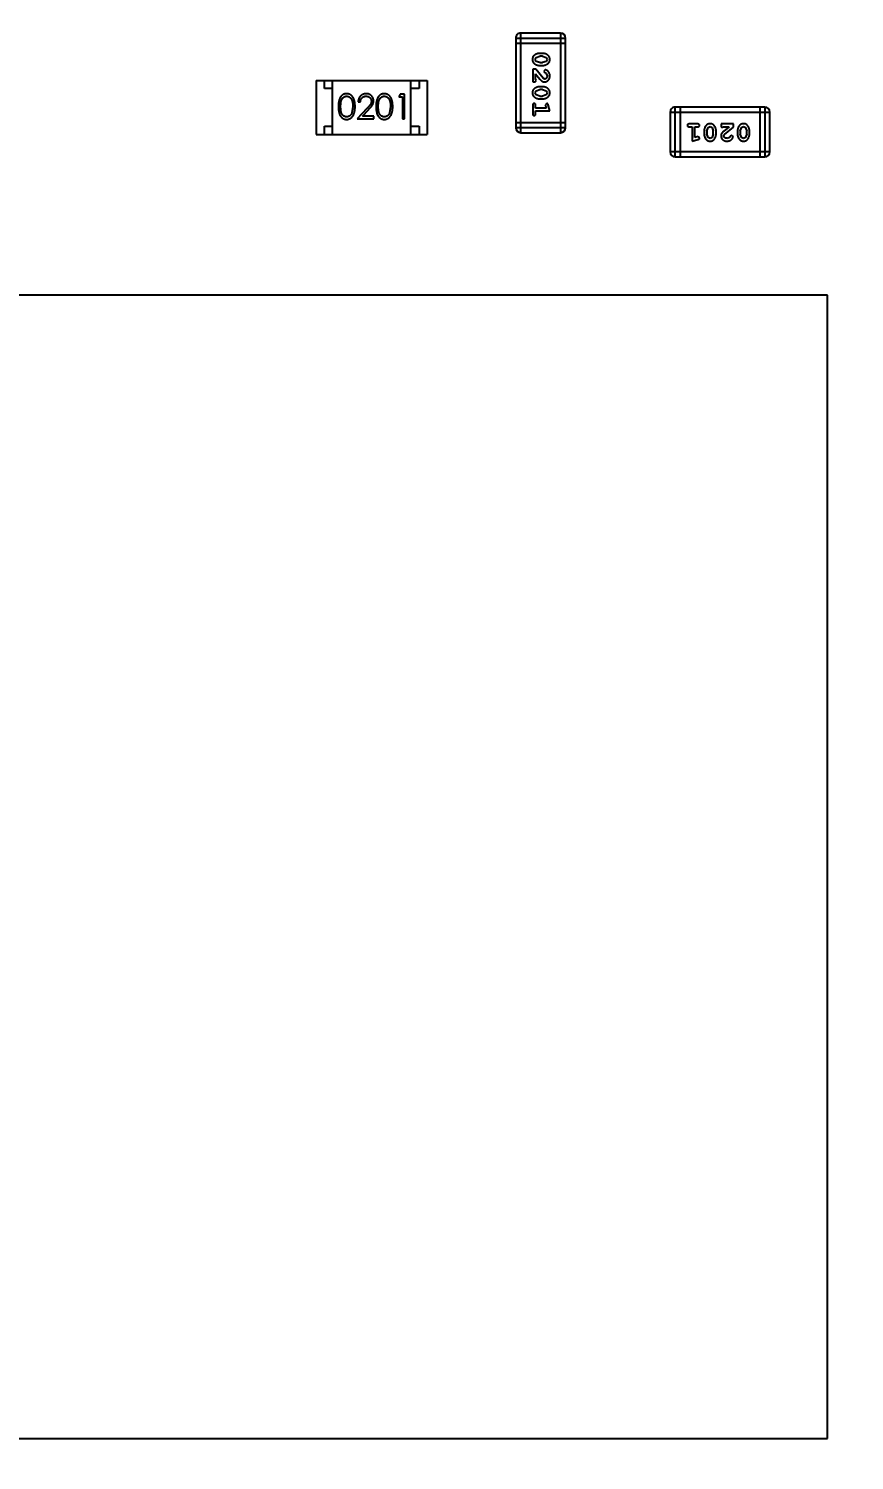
# Model space of a CAD drawing. Header units: inches. Extents: x 246 to 500, y -220 to -17.
# Drawn here: x 460.9 to 465.96, y -103.79 to -95.03 of the extents above; entities that cross this region are included whole.
import ezdxf

# ---------------------------------------------------------------- set-up
doc = ezdxf.new("R2010")
doc.units = ezdxf.units.IN
doc.header["$LTSCALE"] = 1.21
doc.header["$MEASUREMENT"] = 0
doc.header["$PDMODE"] = 3
doc.header["$PDSIZE"] = 0.3125
doc.layers.get('0').update_dxf_attribs({"linetype": 'CONTINUOUS'})
doc.layers.get('Defpoints').update_dxf_attribs({"linetype": 'CONTINUOUS'})
doc.layers.add('DIM', color=3, linetype='CONTINUOUS')
doc.styles.get("Standard").update_dxf_attribs({"font": 'txt', "width": 0.8})
doc.dimstyles.get("Standard").update_dxf_attribs({"dimtxt": 0.15625, "dimasz": 0.1875, "dimexe": 0.125, "dimexo": 0.0625, "dimgap": 0.09, "dimtad": 0, "dimtih": 1, "dimtoh": 1, "dimzin": 4, "dimdsep": 46, "dimtxsty": 'Standard', "dimblk": '_FILLED', "dimblk1": '_FILLED', "dimblk2": '_FILLED', "dimcen": 0.09, "dimazin": 1, "dimtp": 0.01, "dimtm": 0.01, "dimtfac": 1, "dimtofl": 0, "dimtmove": 0, "dimatfit": 3, "dimldrblk": '_FILLED', "dimfxl": 1, "dimtolj": 1, "dimtzin": 4, "dimarcsym": 0})

# ---------------------------------------------------------------- blocks, each defined once
blk = doc.blocks.new('_FILLED')
at = {"color": 0, "linetype": 'ByBlock'}
blk.add_solid([(0, 0), (-1, 0.1667), (-1, -0.1667)], dxfattribs=at)
blk = doc.blocks.new('*D60')
at = {"layer": 'Defpoints', "color": 0}
for p in [(481.9401, -91.8581), (457.6897, -127.8567), (492.1011, -127.8567)]:
    blk.add_point(p, dxfattribs=at)
at = {"layer": 'DIM', "color": 0, "lineweight": -2}
for p, q in [((482.0026, -91.8581), (492.2261, -91.8581)), ((492.1011, -93.8581), (492.1011, -106.8341)), ((492.1011, -125.8567), (492.1011, -112.8807)), ((457.7522, -127.8567), (492.2261, -127.8567))]:
    blk.add_line(p, q, dxfattribs=at)
at = {"layer": 'DIM', "color": 0, "lineweight": -2, "xscale": 2, "yscale": 2, "zscale": 2}
for p, rotation in [((492.1011, -91.8581), 90), ((492.1011, -127.8567), 270)]:
    blk.add_blockref('_FILLED', p, dxfattribs=dict(at, rotation=rotation))
at = {"layer": 'DIM', "color": 0, "insert": (492.1011, -109.8574), "char_height": 2, "attachment_point": 5, "rotation": 90}
blk.add_mtext('\\A1;36.00', dxfattribs=at)

msp = doc.modelspace()

# ---------------------------------------------------------------- linework, layer by layer
at = {"color": 7, "linetype": 'Continuous'}
for p, q in [((463.8879, -95.0844), (463.8879, -95.6331)), ((463.8879, -95.0844), (464.1927, -95.0844)), ((463.8879, -95.1149), (464.1927, -95.1149)), ((463.9184, -95.6636), (463.9184, -95.054)), ((464.1622, -95.054), (463.9184, -95.054)), ((464.1622, -95.054), (464.1622, -95.6636)), ((464.1927, -95.6331), (464.1927, -95.0844)), ((464.0072, -95.2149), (464.0125, -95.2028)), ((464.0125, -95.2028), (464.0348, -95.1951)), ((464.0523, -95.1778), (464.0345, -95.1778)), ((464.052, -95.1951), (464.0348, -95.1951)), ((464.052, -95.1951), (464.0738, -95.2024)), ((464.0738, -95.2024), (464.0796, -95.2148)), ((463.9915, -95.2754), (463.9915, -95.3525)), ((464.0104, -95.2754), (463.9915, -95.2754)), ((464.013, -95.2272), (464.0072, -95.2149)), ((464.0554, -95.3304), (464.0104, -95.2754)), ((464.0348, -95.2345), (464.013, -95.2272)), ((464.0345, -95.2518), (464.0523, -95.2518)), ((464.0348, -95.2345), (464.052, -95.2345)), ((464.0743, -95.2269), (464.052, -95.2345)), ((464.0676, -95.2785), (464.0592, -95.2873)), ((464.0592, -95.2873), (464.0657, -95.2958)), ((464.0657, -95.2958), (464.0742, -95.3008)), ((464.0796, -95.2148), (464.0743, -95.2269)), ((462.6651, -95.3438), (462.6651, -95.6738)), ((462.6651, -95.3438), (463.3451, -95.3438)), ((462.7151, -95.3938), (462.7151, -95.3438)), ((462.7651, -95.6738), (462.7651, -95.3438)), ((463.2451, -95.6738), (463.2451, -95.3438)), ((463.2951, -95.3438), (463.2951, -95.3938)), ((463.3451, -95.3438), (463.3451, -95.6738)), ((463.9915, -95.3525), (463.9994, -95.3525)), ((464.0088, -95.3383), (464.0088, -95.3021)), ((464.0088, -95.3021), (464.0358, -95.3357)), ((464.012, -95.3438), (464.0088, -95.3383)), ((464.0523, -95.3823), (464.0345, -95.3823)), ((464.0651, -95.3352), (464.0554, -95.3304)), ((464.0742, -95.3008), (464.0796, -95.3157)), ((462.7651, -95.3938), (462.7151, -95.3938)), ((463.1792, -95.4285), (463.1704, -95.4439)), ((463.1704, -95.4439), (463.1934, -95.4439)), ((463.2069, -95.4285), (463.1792, -95.4285)), ((463.1934, -95.4439), (463.1934, -95.5785)), ((463.2069, -95.5785), (463.2069, -95.4285)), ((463.2951, -95.3938), (463.2451, -95.3938)), ((464.0072, -95.4194), (464.0125, -95.4073)), ((464.013, -95.4317), (464.0072, -95.4194)), ((464.0125, -95.4073), (464.0348, -95.3997)), ((464.0348, -95.439), (464.013, -95.4317)), ((464.0345, -95.4563), (464.0523, -95.4563)), ((464.052, -95.3997), (464.0348, -95.3997)), ((464.0348, -95.439), (464.052, -95.439)), ((464.052, -95.3997), (464.0738, -95.4069)), ((464.0743, -95.4314), (464.052, -95.439)), ((464.0738, -95.4069), (464.0796, -95.4193)), ((464.0796, -95.4193), (464.0743, -95.4314)), ((462.8896, -95.5035), (462.8839, -95.5412)), ((462.9747, -95.5164), (462.9165, -95.5785)), ((462.9223, -95.4746), (462.9357, -95.4746)), ((462.9486, -95.5631), (462.9862, -95.5231)), ((463.1204, -95.5035), (463.1147, -95.5412)), ((463.9915, -95.4956), (463.9915, -95.5475)), ((464.0088, -95.5129), (464.0088, -95.4956)), ((464.0738, -95.5129), (464.0088, -95.5129)), ((464.0088, -95.5475), (464.0088, -95.5302)), ((464.0088, -95.5302), (464.0969, -95.5302)), ((464.0779, -95.4846), (464.0686, -95.4925)), ((464.0686, -95.4925), (464.0696, -95.4979)), ((464.0696, -95.4979), (464.0738, -95.5129)), ((464.0969, -95.5302), (464.087, -95.4936)), ((464.8346, -95.5369), (464.8346, -95.7807)), ((464.8346, -95.5369), (465.4442, -95.5369)), ((464.865, -95.8112), (464.865, -95.5064)), ((465.4137, -95.5064), (464.865, -95.5064)), ((464.8955, -95.5064), (464.8955, -95.8112)), ((465.3832, -95.5064), (465.3832, -95.8112)), ((465.4137, -95.5064), (465.4137, -95.8112)), ((465.4442, -95.7807), (465.4442, -95.5369)), ((462.7151, -95.6738), (462.7151, -95.6238)), ((462.7151, -95.6238), (462.7651, -95.6238)), ((462.9165, -95.5785), (463.0184, -95.5785)), ((463.0184, -95.5631), (462.9486, -95.5631)), ((463.0184, -95.5785), (463.0184, -95.5631)), ((463.1934, -95.5785), (463.2069, -95.5785)), ((463.2451, -95.6238), (463.2951, -95.6238)), ((463.2951, -95.6238), (463.2951, -95.6738)), ((464.1927, -95.6026), (463.8879, -95.6026)), ((464.1927, -95.6331), (463.8879, -95.6331)), ((465.0025, -95.61), (464.9506, -95.61)), ((464.9506, -95.6273), (464.9679, -95.6273)), ((464.9679, -95.6273), (464.9679, -95.7154)), ((464.9852, -95.6923), (464.9852, -95.6273)), ((464.9852, -95.6273), (465.0025, -95.6273)), ((465.0591, -95.6533), (465.0664, -95.6316)), ((465.0664, -95.6316), (465.0787, -95.6258)), ((465.0787, -95.6258), (465.0908, -95.6311)), ((465.0908, -95.6311), (465.0985, -95.6533)), ((465.1457, -95.61), (465.1457, -95.6179)), ((465.2227, -95.61), (465.1457, -95.61)), ((465.1543, -95.6305), (465.1598, -95.6273)), ((465.1598, -95.6273), (465.196, -95.6273)), ((465.196, -95.6273), (465.1624, -95.6544)), ((465.1677, -95.6739), (465.2227, -95.6289)), ((465.2227, -95.6289), (465.2227, -95.61)), ((465.2636, -95.6533), (465.2709, -95.6316)), ((465.2709, -95.6316), (465.2832, -95.6258)), ((465.2832, -95.6258), (465.2953, -95.6311)), ((465.2953, -95.6311), (465.303, -95.6533)), ((462.6651, -95.6738), (463.3451, -95.6738)), ((463.9184, -95.6636), (464.1622, -95.6636)), ((464.9679, -95.7154), (465.0045, -95.7056)), ((465.0002, -95.6882), (464.9852, -95.6923)), ((465.0056, -95.6871), (465.0002, -95.6882)), ((465.0135, -95.6964), (465.0056, -95.6871)), ((465.0418, -95.6531), (465.0418, -95.6708)), ((465.0591, -95.6533), (465.0591, -95.6706)), ((465.0667, -95.6928), (465.0591, -95.6706)), ((465.0788, -95.6981), (465.0667, -95.6928)), ((465.0912, -95.6923), (465.0788, -95.6981)), ((465.0985, -95.6706), (465.0912, -95.6923)), ((465.0985, -95.6706), (465.0985, -95.6533)), ((465.1158, -95.6708), (465.1158, -95.6531)), ((465.163, -95.6836), (465.1677, -95.6739)), ((465.1973, -95.6927), (465.1825, -95.6981)), ((465.2023, -95.6842), (465.1973, -95.6927)), ((465.2108, -95.6777), (465.2023, -95.6842)), ((465.2196, -95.6861), (465.2108, -95.6777)), ((465.2463, -95.6531), (465.2463, -95.6708)), ((465.2636, -95.6533), (465.2636, -95.6706)), ((465.2712, -95.6928), (465.2636, -95.6706)), ((465.2834, -95.6981), (465.2712, -95.6928)), ((465.2957, -95.6923), (465.2834, -95.6981)), ((465.303, -95.6706), (465.2957, -95.6923)), ((465.303, -95.6706), (465.303, -95.6533)), ((465.3203, -95.6708), (465.3203, -95.6531)), ((465.4442, -95.7807), (464.8346, -95.7807)), ((464.865, -95.8112), (465.4137, -95.8112)), ((465.7989, -96.6587), (458.7989, -96.6587)), ((465.7989, -103.6587), (465.7989, -96.6587)), ((458.7989, -103.6587), (465.7989, -103.6587))]:
    msp.add_line(p, q, dxfattribs=at)
for centre, start, end in [((463.9184, -95.0844), 89.9999, 179.9999), ((464.1622, -95.0844), 359.9999, 89.9999), ((464.865, -95.5369), 89.9999, 179.9999), ((465.4137, -95.5369), 359.9999, 89.9999), ((463.9184, -95.6331), 179.9999, 269.9999), ((464.1622, -95.6331), 269.9999, 359.9999), ((464.865, -95.7807), 179.9999, 269.9999), ((465.4137, -95.7807), 269.9999, 359.9999)]:
    msp.add_arc(centre, 0.0305, start, end, dxfattribs=at)
for points, knots in [([(464.0345, -95.1778), (464.0335, -95.1779), (464.0313, -95.1779), (464.0282, -95.1782), (464.025, -95.1787), (464.0219, -95.1794), (464.0189, -95.1803), (464.0159, -95.1814), (464.0129, -95.1826), (464.0101, -95.1841), (464.0073, -95.1857), (464.0048, -95.1873), (464.0025, -95.189), (464.0004, -95.1906), (463.9985, -95.1923), (463.9968, -95.194), (463.9954, -95.1957), (463.9938, -95.1981), (463.9922, -95.2013), (463.9909, -95.2055), (463.9901, -95.2101), (463.99, -95.2132), (463.9899, -95.2149)], [0, 0, 0, 0, 0.049886, 0.09882, 0.148132, 0.19689, 0.246038, 0.295176, 0.345305, 0.395692, 0.445312, 0.491875, 0.535813, 0.577009, 0.616081, 0.652689, 0.687585, 0.720206, 0.785062, 0.85223, 0.923759, 1, 1, 1, 1]), ([(464.0969, -95.2146), (464.0969, -95.2132), (464.0968, -95.2104), (464.0961, -95.2063), (464.095, -95.2025), (464.0934, -95.1989), (464.0913, -95.1956), (464.0888, -95.1925), (464.0858, -95.1898), (464.0824, -95.1873), (464.0789, -95.1851), (464.0752, -95.1832), (464.0715, -95.1815), (464.0677, -95.1802), (464.0639, -95.1791), (464.0601, -95.1784), (464.0562, -95.1779), (464.0536, -95.1779), (464.0523, -95.1778)], [0, 0, 0, 0, 0.06692, 0.130834, 0.19258, 0.252759, 0.312631, 0.373411, 0.436359, 0.501894, 0.568244, 0.632472, 0.69556, 0.757163, 0.818592, 0.878885, 0.939235, 1, 1, 1, 1]), ([(463.9899, -95.2149), (463.99, -95.2163), (463.99, -95.2191), (463.9908, -95.2232), (463.9919, -95.2271), (463.9935, -95.2306), (463.9955, -95.234), (463.998, -95.237), (464.001, -95.2398), (464.0043, -95.2423), (464.0079, -95.2445), (464.0116, -95.2464), (464.0153, -95.2481), (464.0191, -95.2494), (464.0229, -95.2505), (464.0267, -95.2512), (464.0306, -95.2517), (464.0332, -95.2517), (464.0345, -95.2518)], [0, 0, 0, 0, 0.067217, 0.131051, 0.19272, 0.252824, 0.312745, 0.373449, 0.436041, 0.501494, 0.567761, 0.632087, 0.695096, 0.757109, 0.817993, 0.878657, 0.939311, 1, 1, 1, 1]), ([(464.0523, -95.2518), (464.0534, -95.2518), (464.0555, -95.2517), (464.0587, -95.2514), (464.0618, -95.2509), (464.0649, -95.2502), (464.068, -95.2493), (464.071, -95.2482), (464.074, -95.2469), (464.0768, -95.2454), (464.0796, -95.2438), (464.0821, -95.2422), (464.0845, -95.2405), (464.0866, -95.2388), (464.0884, -95.2371), (464.0901, -95.2354), (464.0915, -95.2337), (464.0931, -95.2313), (464.0947, -95.2281), (464.096, -95.224), (464.0968, -95.2194), (464.0969, -95.2163), (464.0969, -95.2146)], [0, 0, 0, 0, 0.049855, 0.099516, 0.148482, 0.19758, 0.246804, 0.296268, 0.346517, 0.397047, 0.446826, 0.49336, 0.537801, 0.579207, 0.617974, 0.654833, 0.689171, 0.722088, 0.786392, 0.853518, 0.924186, 1, 1, 1, 1]), ([(464.0969, -95.3158), (464.0968, -95.3141), (464.0967, -95.3107), (464.0959, -95.3058), (464.0944, -95.301), (464.0925, -95.2966), (464.09, -95.2924), (464.0872, -95.2888), (464.0839, -95.2856), (464.0803, -95.2831), (464.0768, -95.2811), (464.0735, -95.2797), (464.0704, -95.2787), (464.0685, -95.2786), (464.0676, -95.2785)], [0, 0, 0, 0, 0.098286, 0.193983, 0.289056, 0.384352, 0.477435, 0.566197, 0.652355, 0.737986, 0.818188, 0.887401, 0.94802, 1, 1, 1, 1]), ([(464.0345, -95.3823), (464.0335, -95.3824), (464.0313, -95.3824), (464.0282, -95.3827), (464.025, -95.3832), (464.0219, -95.3839), (464.0189, -95.3848), (464.0159, -95.3859), (464.0129, -95.3872), (464.0101, -95.3886), (464.0073, -95.3902), (464.0048, -95.3918), (464.0025, -95.3935), (464.0004, -95.3951), (463.9985, -95.3968), (463.9968, -95.3985), (463.9954, -95.4003), (463.9938, -95.4026), (463.9922, -95.4058), (463.9909, -95.41), (463.9901, -95.4146), (463.99, -95.4177), (463.9899, -95.4194)], [0, 0, 0, 0, 0.049886, 0.09882, 0.148132, 0.19689, 0.246038, 0.295176, 0.345305, 0.395692, 0.445312, 0.491875, 0.535813, 0.577009, 0.616081, 0.652689, 0.687585, 0.720206, 0.785062, 0.85223, 0.923759, 1, 1, 1, 1]), ([(463.9994, -95.3525), (464.0004, -95.3524), (464.0024, -95.3524), (464.0051, -95.352), (464.0074, -95.3513), (464.0091, -95.3502), (464.0104, -95.3489), (464.0113, -95.3474), (464.0119, -95.3457), (464.0119, -95.3444), (464.012, -95.3438)], [0, 0, 0, 0, 0.1844, 0.34094, 0.473574, 0.586824, 0.690029, 0.789175, 0.890445, 1, 1, 1, 1]), ([(464.0358, -95.3357), (464.0366, -95.3366), (464.0381, -95.3383), (464.0403, -95.3406), (464.0424, -95.3427), (464.0444, -95.3446), (464.0463, -95.3462), (464.0481, -95.3476), (464.0497, -95.3487), (464.0518, -95.3498), (464.0543, -95.3509), (464.0575, -95.3518), (464.0608, -95.3524), (464.063, -95.3524), (464.0641, -95.3525)], [0, 0, 0, 0, 0.103002, 0.197728, 0.285279, 0.365235, 0.437224, 0.502446, 0.560545, 0.611446, 0.707576, 0.80349, 0.900532, 1, 1, 1, 1]), ([(464.0969, -95.4191), (464.0969, -95.4177), (464.0968, -95.4149), (464.0961, -95.4108), (464.095, -95.407), (464.0934, -95.4034), (464.0913, -95.4001), (464.0888, -95.3971), (464.0858, -95.3943), (464.0824, -95.3918), (464.0789, -95.3896), (464.0752, -95.3877), (464.0715, -95.386), (464.0677, -95.3847), (464.0639, -95.3836), (464.0601, -95.3829), (464.0562, -95.3824), (464.0536, -95.3824), (464.0523, -95.3823)], [0, 0, 0, 0, 0.06692, 0.130834, 0.19258, 0.252759, 0.312631, 0.373411, 0.436359, 0.501894, 0.568244, 0.632472, 0.69556, 0.757163, 0.818592, 0.878885, 0.939235, 1, 1, 1, 1]), ([(464.0641, -95.3525), (464.0653, -95.3524), (464.0675, -95.3523), (464.0707, -95.3519), (464.0738, -95.3511), (464.0768, -95.3499), (464.0796, -95.3485), (464.0823, -95.3467), (464.0849, -95.3446), (464.0874, -95.3422), (464.0896, -95.3395), (464.0916, -95.3367), (464.0932, -95.3336), (464.0946, -95.3304), (464.0956, -95.327), (464.0964, -95.3234), (464.0968, -95.3197), (464.0969, -95.3171), (464.0969, -95.3158)], [0, 0, 0, 0, 0.060981, 0.120256, 0.178148, 0.236115, 0.293993, 0.352864, 0.413358, 0.476056, 0.539296, 0.602396, 0.665116, 0.728325, 0.792919, 0.859317, 0.928302, 1, 1, 1, 1]), ([(464.0796, -95.3157), (464.0796, -95.3171), (464.0795, -95.3198), (464.0786, -95.3236), (464.0772, -95.327), (464.0753, -95.3298), (464.0731, -95.3322), (464.0706, -95.3339), (464.0679, -95.3349), (464.066, -95.3351), (464.0651, -95.3352)], [0, 0, 0, 0, 0.156344, 0.299348, 0.4327, 0.561, 0.682299, 0.791883, 0.89611, 1, 1, 1, 1]), ([(462.8513, -95.4246), (462.8501, -95.4247), (462.8478, -95.4247), (462.8443, -95.4251), (462.8409, -95.4258), (462.8376, -95.4267), (462.8344, -95.4279), (462.8313, -95.4293), (462.8283, -95.4311), (462.8253, -95.433), (462.8225, -95.4352), (462.8198, -95.4377), (462.8174, -95.4404), (462.8151, -95.4433), (462.8129, -95.4466), (462.8109, -95.45), (462.8091, -95.4537), (462.8074, -95.4577), (462.8059, -95.462), (462.8046, -95.4667), (462.8035, -95.4718), (462.8027, -95.4773), (462.802, -95.4833), (462.8015, -95.4897), (462.8012, -95.4965), (462.8011, -95.5011), (462.8011, -95.5036)], [0, 0, 0, 0, 0.033742, 0.066533, 0.099153, 0.13154, 0.164087, 0.196563, 0.229707, 0.263315, 0.297504, 0.331686, 0.366482, 0.4021, 0.438958, 0.476748, 0.515985, 0.556589, 0.599519, 0.645765, 0.695487, 0.748721, 0.805687, 0.866754, 0.931405, 1, 1, 1, 1]), ([(462.8146, -95.5035), (462.8146, -95.5015), (462.8146, -95.4976), (462.8149, -95.4919), (462.8152, -95.4866), (462.8157, -95.4817), (462.8163, -95.4772), (462.8172, -95.4731), (462.8181, -95.4693), (462.8192, -95.4659), (462.8204, -95.4628), (462.8217, -95.4599), (462.8232, -95.4572), (462.8249, -95.4547), (462.8266, -95.4523), (462.8285, -95.4502), (462.8305, -95.4483), (462.8334, -95.446), (462.8371, -95.4437), (462.8418, -95.4415), (462.8467, -95.4403), (462.8501, -95.4401), (462.8517, -95.44)], [0, 0, 0, 0, 0.073302, 0.142286, 0.206253, 0.266017, 0.321612, 0.372532, 0.419497, 0.462398, 0.502825, 0.541489, 0.579034, 0.615143, 0.650298, 0.684912, 0.718701, 0.752189, 0.817245, 0.879117, 0.939613, 1, 1, 1, 1]), ([(462.903, -95.5036), (462.903, -95.5012), (462.903, -95.4968), (462.9027, -95.4902), (462.9021, -95.484), (462.9014, -95.4781), (462.9004, -95.4727), (462.8993, -95.4675), (462.8979, -95.4628), (462.8963, -95.4584), (462.8944, -95.4543), (462.8925, -95.4504), (462.8904, -95.4469), (462.8882, -95.4436), (462.8858, -95.4406), (462.8832, -95.4378), (462.8805, -95.4353), (462.8776, -95.433), (462.8746, -95.431), (462.8715, -95.4293), (462.8684, -95.4279), (462.8651, -95.4267), (462.8618, -95.4258), (462.8583, -95.4251), (462.8548, -95.4247), (462.8525, -95.4247), (462.8513, -95.4246)], [0, 0, 0, 0, 0.065278, 0.127205, 0.186168, 0.241675, 0.294115, 0.343609, 0.390387, 0.434463, 0.476646, 0.517002, 0.555936, 0.593716, 0.630057, 0.665601, 0.700745, 0.734917, 0.768681, 0.802087, 0.834849, 0.867433, 0.900138, 0.932806, 0.966212, 1, 1, 1, 1]), ([(462.8517, -95.44), (462.8534, -95.4401), (462.8566, -95.4403), (462.8615, -95.4415), (462.8662, -95.4437), (462.8699, -95.446), (462.8728, -95.4483), (462.8748, -95.4503), (462.8768, -95.4525), (462.8786, -95.455), (462.8803, -95.4577), (462.8818, -95.4607), (462.8833, -95.4638), (462.8846, -95.4673), (462.8857, -95.4709), (462.8868, -95.4748), (462.8876, -95.479), (462.8884, -95.4834), (462.8889, -95.4881), (462.8893, -95.493), (462.8895, -95.4982), (462.8896, -95.5017), (462.8896, -95.5035)], [0, 0, 0, 0, 0.059689, 0.119507, 0.181075, 0.246162, 0.279894, 0.314468, 0.350403, 0.387474, 0.426147, 0.466624, 0.508745, 0.553328, 0.600058, 0.649177, 0.700552, 0.754894, 0.811825, 0.871514, 0.934319, 1, 1, 1, 1]), ([(462.9712, -95.4246), (462.9695, -95.4247), (462.9662, -95.4248), (462.9614, -95.4254), (462.9568, -95.4266), (462.9523, -95.4281), (462.9481, -95.4301), (462.9441, -95.4325), (462.9403, -95.4354), (462.9367, -95.4387), (462.9335, -95.4423), (462.9306, -95.4462), (462.9282, -95.4503), (462.9261, -95.4547), (462.9245, -95.4593), (462.9233, -95.4642), (462.9225, -95.4694), (462.9224, -95.4729), (462.9223, -95.4746)], [0, 0, 0, 0, 0.06445, 0.126725, 0.187421, 0.247417, 0.306749, 0.366595, 0.427749, 0.490235, 0.553031, 0.614805, 0.676505, 0.738096, 0.801021, 0.864897, 0.931209, 1, 1, 1, 1]), ([(462.9357, -95.4746), (462.9359, -95.4733), (462.9361, -95.4707), (462.9369, -95.4669), (462.9378, -95.4634), (462.939, -95.4601), (462.9406, -95.457), (462.9423, -95.4541), (462.9443, -95.4515), (462.9465, -95.4491), (462.949, -95.447), (462.9516, -95.4451), (462.9544, -95.4435), (462.9573, -95.4423), (462.9604, -95.4413), (462.9636, -95.4405), (462.967, -95.4401), (462.9693, -95.4401), (462.9705, -95.44)], [0, 0, 0, 0, 0.073648, 0.143686, 0.210962, 0.275557, 0.338064, 0.399311, 0.4594, 0.51934, 0.579024, 0.637809, 0.695959, 0.754122, 0.813113, 0.873453, 0.935561, 1, 1, 1, 1]), ([(462.9705, -95.44), (462.9716, -95.4401), (462.9738, -95.4401), (462.9771, -95.4406), (462.9802, -95.4412), (462.9831, -95.4422), (462.986, -95.4435), (462.9887, -95.445), (462.9912, -95.4469), (462.9936, -95.449), (462.9958, -95.4513), (462.9977, -95.4537), (462.9994, -95.4562), (463.0008, -95.4588), (463.0018, -95.4616), (463.0025, -95.4644), (463.003, -95.4674), (463.003, -95.4694), (463.003, -95.4704)], [0, 0, 0, 0, 0.068027, 0.133505, 0.19695, 0.26027, 0.322741, 0.384982, 0.448465, 0.513424, 0.578224, 0.640011, 0.700094, 0.760067, 0.819012, 0.877878, 0.938035, 1, 1, 1, 1]), ([(463.0165, -95.4692), (463.0165, -95.4678), (463.0164, -95.4648), (463.0158, -95.4605), (463.0148, -95.4564), (463.0135, -95.4524), (463.0117, -95.4485), (463.0095, -95.4448), (463.007, -95.4412), (463.004, -95.4379), (463.0008, -95.4347), (462.9973, -95.4321), (462.9935, -95.4298), (462.9895, -95.4279), (462.9853, -95.4264), (462.9808, -95.4254), (462.9761, -95.4248), (462.9728, -95.4247), (462.9712, -95.4246)], [0, 0, 0, 0, 0.06271, 0.123347, 0.183401, 0.242828, 0.302097, 0.36242, 0.423725, 0.487032, 0.550491, 0.612709, 0.674265, 0.73617, 0.799211, 0.863483, 0.930525, 1, 1, 1, 1]), ([(463.003, -95.4704), (463.003, -95.4721), (463.0029, -95.4753), (463.0018, -95.4801), (463.0001, -95.4847), (462.9981, -95.4885), (462.9961, -95.4917), (462.9942, -95.4944), (462.9919, -95.4973), (462.9892, -95.5006), (462.9861, -95.5041), (462.9827, -95.5079), (462.9788, -95.5121), (462.9761, -95.5149), (462.9747, -95.5164)], [0, 0, 0, 0, 0.088014, 0.174976, 0.2638, 0.355443, 0.406413, 0.465519, 0.533076, 0.609353, 0.693899, 0.787171, 0.889197, 1, 1, 1, 1]), ([(462.9862, -95.5231), (462.9876, -95.5215), (462.9904, -95.5185), (462.9943, -95.5142), (462.9979, -95.5101), (463.0011, -95.5062), (463.0039, -95.5026), (463.0064, -95.4992), (463.0085, -95.496), (463.0108, -95.4922), (463.0131, -95.4875), (463.0151, -95.4816), (463.0163, -95.4755), (463.0164, -95.4713), (463.0165, -95.4692)], [0, 0, 0, 0, 0.09953, 0.192079, 0.277712, 0.357454, 0.429648, 0.495771, 0.555538, 0.608657, 0.707578, 0.804328, 0.901298, 1, 1, 1, 1]), ([(463.082, -95.4246), (463.0809, -95.4247), (463.0785, -95.4247), (463.0751, -95.4251), (463.0717, -95.4258), (463.0684, -95.4267), (463.0652, -95.4279), (463.0621, -95.4293), (463.0591, -95.4311), (463.0561, -95.433), (463.0533, -95.4352), (463.0506, -95.4377), (463.0482, -95.4404), (463.0458, -95.4433), (463.0437, -95.4466), (463.0416, -95.45), (463.0398, -95.4537), (463.0382, -95.4577), (463.0367, -95.462), (463.0354, -95.4667), (463.0343, -95.4718), (463.0334, -95.4773), (463.0327, -95.4833), (463.0322, -95.4897), (463.0319, -95.4965), (463.0319, -95.5011), (463.0319, -95.5036)], [0, 0, 0, 0, 0.033742, 0.066533, 0.099153, 0.13154, 0.164087, 0.196563, 0.229707, 0.263315, 0.297504, 0.331686, 0.366482, 0.4021, 0.438958, 0.476748, 0.515985, 0.556589, 0.599519, 0.645765, 0.695487, 0.748721, 0.805687, 0.866754, 0.931405, 1, 1, 1, 1]), ([(463.0454, -95.5035), (463.0454, -95.5015), (463.0454, -95.4976), (463.0456, -95.4919), (463.046, -95.4866), (463.0465, -95.4817), (463.0471, -95.4772), (463.0479, -95.4731), (463.0488, -95.4693), (463.0499, -95.4659), (463.0512, -95.4628), (463.0525, -95.4599), (463.054, -95.4572), (463.0557, -95.4547), (463.0574, -95.4523), (463.0593, -95.4502), (463.0613, -95.4483), (463.0642, -95.446), (463.0679, -95.4437), (463.0726, -95.4415), (463.0775, -95.4403), (463.0808, -95.4401), (463.0825, -95.44)], [0, 0, 0, 0, 0.073302, 0.142286, 0.206253, 0.266017, 0.321612, 0.372532, 0.419497, 0.462398, 0.502825, 0.541489, 0.579034, 0.615143, 0.650298, 0.684912, 0.718701, 0.752189, 0.817245, 0.879117, 0.939613, 1, 1, 1, 1]), ([(463.1338, -95.5036), (463.1338, -95.5012), (463.1337, -95.4968), (463.1334, -95.4902), (463.1329, -95.484), (463.1322, -95.4781), (463.1312, -95.4727), (463.1301, -95.4675), (463.1286, -95.4628), (463.127, -95.4584), (463.1252, -95.4543), (463.1233, -95.4504), (463.1212, -95.4469), (463.119, -95.4436), (463.1165, -95.4406), (463.114, -95.4378), (463.1113, -95.4353), (463.1084, -95.433), (463.1054, -95.431), (463.1023, -95.4293), (463.0991, -95.4279), (463.0959, -95.4267), (463.0925, -95.4258), (463.0891, -95.4251), (463.0856, -95.4247), (463.0832, -95.4247), (463.082, -95.4246)], [0, 0, 0, 0, 0.065278, 0.127205, 0.186168, 0.241675, 0.294115, 0.343609, 0.390387, 0.434463, 0.476646, 0.517002, 0.555936, 0.593716, 0.630057, 0.665601, 0.700745, 0.734917, 0.768681, 0.802087, 0.834849, 0.867433, 0.900138, 0.932806, 0.966212, 1, 1, 1, 1]), ([(463.0825, -95.44), (463.0841, -95.4401), (463.0874, -95.4403), (463.0923, -95.4415), (463.0969, -95.4437), (463.1007, -95.446), (463.1035, -95.4483), (463.1056, -95.4503), (463.1076, -95.4525), (463.1094, -95.455), (463.111, -95.4577), (463.1126, -95.4607), (463.114, -95.4638), (463.1154, -95.4673), (463.1165, -95.4709), (463.1176, -95.4748), (463.1184, -95.479), (463.1191, -95.4834), (463.1197, -95.4881), (463.1201, -95.493), (463.1203, -95.4982), (463.1203, -95.5017), (463.1204, -95.5035)], [0, 0, 0, 0, 0.059689, 0.119507, 0.181075, 0.246162, 0.279894, 0.314468, 0.350403, 0.387474, 0.426147, 0.466624, 0.508745, 0.553328, 0.600058, 0.649177, 0.700552, 0.754894, 0.811825, 0.871514, 0.934319, 1, 1, 1, 1]), ([(463.9899, -95.4194), (463.99, -95.4208), (463.99, -95.4237), (463.9908, -95.4277), (463.9919, -95.4316), (463.9935, -95.4352), (463.9955, -95.4385), (463.998, -95.4415), (464.001, -95.4443), (464.0043, -95.4468), (464.0079, -95.449), (464.0116, -95.4509), (464.0153, -95.4526), (464.0191, -95.4539), (464.0229, -95.455), (464.0267, -95.4558), (464.0306, -95.4562), (464.0332, -95.4563), (464.0345, -95.4563)], [0, 0, 0, 0, 0.067217, 0.131051, 0.19272, 0.252824, 0.312745, 0.373449, 0.436041, 0.501494, 0.567761, 0.632087, 0.695096, 0.757109, 0.817993, 0.878657, 0.939311, 1, 1, 1, 1]), ([(464.0523, -95.4563), (464.0534, -95.4563), (464.0555, -95.4562), (464.0587, -95.4559), (464.0618, -95.4554), (464.0649, -95.4547), (464.068, -95.4538), (464.071, -95.4527), (464.074, -95.4514), (464.0768, -95.4499), (464.0796, -95.4483), (464.0821, -95.4467), (464.0845, -95.445), (464.0866, -95.4433), (464.0884, -95.4416), (464.0901, -95.4399), (464.0915, -95.4382), (464.0931, -95.4358), (464.0947, -95.4327), (464.096, -95.4285), (464.0968, -95.4239), (464.0969, -95.4208), (464.0969, -95.4191)], [0, 0, 0, 0, 0.049855, 0.099516, 0.148482, 0.19758, 0.246804, 0.296268, 0.346517, 0.397047, 0.446826, 0.49336, 0.537801, 0.579207, 0.617974, 0.654833, 0.689171, 0.722088, 0.786392, 0.853518, 0.924186, 1, 1, 1, 1]), ([(462.8011, -95.5036), (462.8011, -95.5059), (462.8012, -95.5106), (462.8015, -95.5173), (462.802, -95.5237), (462.8027, -95.5296), (462.8036, -95.5352), (462.8046, -95.5403), (462.806, -95.545), (462.8075, -95.5494), (462.8092, -95.5534), (462.811, -95.5571), (462.813, -95.5606), (462.8152, -95.5638), (462.8175, -95.5667), (462.82, -95.5695), (462.8227, -95.5719), (462.8254, -95.5741), (462.8284, -95.576), (462.8314, -95.5777), (462.8345, -95.5792), (462.8377, -95.5803), (462.8409, -95.5812), (462.8443, -95.5819), (462.8478, -95.5823), (462.8501, -95.5823), (462.8513, -95.5823)], [0, 0, 0, 0, 0.068113, 0.132564, 0.193427, 0.250218, 0.303569, 0.353576, 0.400235, 0.443586, 0.484619, 0.524292, 0.56238, 0.599049, 0.63494, 0.669782, 0.704009, 0.737842, 0.771098, 0.803896, 0.836415, 0.868639, 0.900715, 0.933378, 0.966213, 1, 1, 1, 1]), ([(462.8517, -95.567), (462.8501, -95.5669), (462.8468, -95.5667), (462.8419, -95.5654), (462.8372, -95.5633), (462.8334, -95.561), (462.8305, -95.5586), (462.8285, -95.5567), (462.8266, -95.5546), (462.8248, -95.5523), (462.8232, -95.5498), (462.8217, -95.547), (462.8204, -95.5441), (462.8191, -95.541), (462.818, -95.5376), (462.8171, -95.5339), (462.8163, -95.5297), (462.8157, -95.5252), (462.8152, -95.5203), (462.8149, -95.515), (462.8146, -95.5094), (462.8146, -95.5055), (462.8146, -95.5035)], [0, 0, 0, 0, 0.060034, 0.120278, 0.182348, 0.247919, 0.281641, 0.315701, 0.350322, 0.385703, 0.421819, 0.459196, 0.497866, 0.538301, 0.58121, 0.628183, 0.679403, 0.734699, 0.794074, 0.858416, 0.927049, 1, 1, 1, 1]), ([(462.8513, -95.5823), (462.8525, -95.5823), (462.8548, -95.5823), (462.8584, -95.5818), (462.8618, -95.5812), (462.8651, -95.5803), (462.8684, -95.579), (462.8716, -95.5776), (462.8747, -95.5758), (462.8777, -95.5739), (462.8806, -95.5716), (462.8833, -95.5691), (462.8859, -95.5663), (462.8883, -95.5632), (462.8906, -95.5599), (462.8926, -95.5564), (462.8946, -95.5526), (462.8964, -95.5485), (462.898, -95.5441), (462.8993, -95.5394), (462.9005, -95.5343), (462.9014, -95.5288), (462.9021, -95.523), (462.9027, -95.5169), (462.903, -95.5103), (462.903, -95.5058), (462.903, -95.5036)], [0, 0, 0, 0, 0.033824, 0.067298, 0.10028, 0.133019, 0.165736, 0.198792, 0.232372, 0.266409, 0.301016, 0.336196, 0.371972, 0.408574, 0.446394, 0.485225, 0.525372, 0.567224, 0.611081, 0.65775, 0.70702, 0.759235, 0.814484, 0.873227, 0.934937, 1, 1, 1, 1]), ([(462.8839, -95.5412), (462.8835, -95.5422), (462.8828, -95.5443), (462.8814, -95.5472), (462.88, -95.55), (462.8784, -95.5525), (462.8766, -95.5548), (462.8748, -95.5569), (462.8728, -95.5588), (462.8699, -95.5611), (462.8663, -95.5634), (462.8616, -95.5654), (462.8567, -95.5667), (462.8534, -95.5669), (462.8517, -95.567)], [0, 0, 0, 0, 0.075949, 0.148549, 0.218996, 0.286119, 0.351826, 0.416074, 0.478265, 0.540325, 0.660405, 0.774606, 0.887187, 1, 1, 1, 1]), ([(463.0319, -95.5036), (463.0319, -95.5059), (463.0319, -95.5106), (463.0322, -95.5173), (463.0327, -95.5237), (463.0335, -95.5296), (463.0344, -95.5352), (463.0354, -95.5403), (463.0367, -95.545), (463.0382, -95.5494), (463.0399, -95.5534), (463.0418, -95.5571), (463.0438, -95.5606), (463.046, -95.5638), (463.0483, -95.5667), (463.0508, -95.5695), (463.0534, -95.5719), (463.0562, -95.5741), (463.0591, -95.576), (463.0622, -95.5777), (463.0652, -95.5792), (463.0684, -95.5803), (463.0717, -95.5812), (463.0751, -95.5819), (463.0785, -95.5823), (463.0809, -95.5823), (463.082, -95.5823)], [0, 0, 0, 0, 0.068113, 0.132564, 0.193427, 0.250218, 0.303569, 0.353576, 0.400235, 0.443586, 0.484619, 0.524292, 0.56238, 0.599049, 0.63494, 0.669782, 0.704009, 0.737842, 0.771098, 0.803896, 0.836415, 0.868639, 0.900715, 0.933378, 0.966213, 1, 1, 1, 1]), ([(463.0825, -95.567), (463.0808, -95.5669), (463.0775, -95.5667), (463.0727, -95.5654), (463.0679, -95.5633), (463.0642, -95.561), (463.0613, -95.5586), (463.0593, -95.5567), (463.0574, -95.5546), (463.0556, -95.5523), (463.054, -95.5498), (463.0525, -95.547), (463.0511, -95.5441), (463.0499, -95.541), (463.0488, -95.5376), (463.0479, -95.5339), (463.0471, -95.5297), (463.0464, -95.5252), (463.046, -95.5203), (463.0456, -95.515), (463.0454, -95.5094), (463.0454, -95.5055), (463.0454, -95.5035)], [0, 0, 0, 0, 0.060034, 0.120278, 0.182348, 0.247919, 0.281641, 0.315701, 0.350322, 0.385703, 0.421819, 0.459196, 0.497866, 0.538301, 0.58121, 0.628183, 0.679403, 0.734699, 0.794074, 0.858416, 0.927049, 1, 1, 1, 1]), ([(463.082, -95.5823), (463.0832, -95.5823), (463.0856, -95.5823), (463.0891, -95.5818), (463.0926, -95.5812), (463.0959, -95.5803), (463.0992, -95.579), (463.1024, -95.5776), (463.1055, -95.5758), (463.1085, -95.5739), (463.1114, -95.5716), (463.1141, -95.5691), (463.1167, -95.5663), (463.1191, -95.5632), (463.1213, -95.5599), (463.1234, -95.5564), (463.1253, -95.5526), (463.1271, -95.5485), (463.1287, -95.5441), (463.1301, -95.5394), (463.1312, -95.5343), (463.1322, -95.5288), (463.1329, -95.523), (463.1335, -95.5169), (463.1337, -95.5103), (463.1338, -95.5058), (463.1338, -95.5036)], [0, 0, 0, 0, 0.033824, 0.067298, 0.10028, 0.133019, 0.165736, 0.198792, 0.232372, 0.266409, 0.301016, 0.336196, 0.371972, 0.408574, 0.446394, 0.485225, 0.525372, 0.567224, 0.611081, 0.65775, 0.70702, 0.759235, 0.814484, 0.873227, 0.934937, 1, 1, 1, 1]), ([(463.1147, -95.5412), (463.1143, -95.5422), (463.1135, -95.5443), (463.1122, -95.5472), (463.1107, -95.55), (463.1091, -95.5525), (463.1074, -95.5548), (463.1055, -95.5569), (463.1035, -95.5588), (463.1007, -95.5611), (463.097, -95.5634), (463.0923, -95.5654), (463.0875, -95.5667), (463.0842, -95.5669), (463.0825, -95.567)], [0, 0, 0, 0, 0.075949, 0.148549, 0.218996, 0.286119, 0.351826, 0.416074, 0.478265, 0.540325, 0.660405, 0.774606, 0.887187, 1, 1, 1, 1]), ([(464.0002, -95.4846), (463.9995, -95.4846), (463.9984, -95.4847), (463.9967, -95.4852), (463.9952, -95.486), (463.9938, -95.4872), (463.9928, -95.4888), (463.992, -95.4907), (463.9916, -95.493), (463.9915, -95.4947), (463.9915, -95.4956)], [0, 0, 0, 0, 0.115051, 0.223278, 0.329269, 0.437893, 0.554681, 0.682591, 0.83103, 1, 1, 1, 1]), ([(463.9915, -95.5475), (463.9915, -95.5484), (463.9916, -95.5501), (463.992, -95.5524), (463.9927, -95.5544), (463.9938, -95.5559), (463.9952, -95.5571), (463.9967, -95.5579), (463.9984, -95.5584), (463.9995, -95.5585), (464.0002, -95.5585)], [0, 0, 0, 0, 0.169012, 0.317488, 0.445429, 0.560977, 0.67065, 0.776666, 0.88492, 1, 1, 1, 1]), ([(464.0088, -95.4956), (464.0088, -95.4947), (464.0087, -95.493), (464.0083, -95.4907), (464.0075, -95.4888), (464.0065, -95.4872), (464.0051, -95.486), (464.0036, -95.4852), (464.002, -95.4847), (464.0008, -95.4846), (464.0002, -95.4846)], [0, 0, 0, 0, 0.169102, 0.317658, 0.446239, 0.563118, 0.671828, 0.776546, 0.884858, 1, 1, 1, 1]), ([(464.0002, -95.5585), (464.0008, -95.5585), (464.002, -95.5584), (464.0036, -95.5579), (464.0051, -95.5571), (464.0064, -95.5559), (464.0075, -95.5544), (464.0083, -95.5524), (464.0087, -95.5501), (464.0088, -95.5484), (464.0088, -95.5475)], [0, 0, 0, 0, 0.11517, 0.223509, 0.328254, 0.438012, 0.553651, 0.682263, 0.830856, 1, 1, 1, 1]), ([(464.087, -95.4936), (464.0868, -95.4928), (464.0863, -95.4912), (464.0854, -95.4892), (464.0845, -95.4875), (464.0835, -95.4863), (464.0823, -95.4855), (464.081, -95.485), (464.0795, -95.4846), (464.0784, -95.4846), (464.0779, -95.4846)], [0, 0, 0, 0, 0.187321, 0.344927, 0.475328, 0.579604, 0.674244, 0.773631, 0.882025, 1, 1, 1, 1]), ([(464.9506, -95.61), (464.9497, -95.6101), (464.948, -95.6101), (464.9457, -95.6106), (464.9437, -95.6113), (464.9422, -95.6124), (464.941, -95.6137), (464.9402, -95.6152), (464.9397, -95.6169), (464.9396, -95.6181), (464.9396, -95.6187)], [0, 0, 0, 0, 0.169012, 0.317488, 0.445429, 0.560977, 0.67065, 0.776666, 0.88492, 1, 1, 1, 1]), ([(464.9396, -95.6187), (464.9396, -95.6193), (464.9397, -95.6205), (464.9402, -95.6222), (464.941, -95.6237), (464.9422, -95.625), (464.9437, -95.6261), (464.9457, -95.6268), (464.948, -95.6273), (464.9497, -95.6273), (464.9506, -95.6273)], [0, 0, 0, 0, 0.11517, 0.223509, 0.328254, 0.438012, 0.553651, 0.682263, 0.830856, 1, 1, 1, 1]), ([(465.0135, -95.6187), (465.0135, -95.6181), (465.0134, -95.6169), (465.0129, -95.6152), (465.0121, -95.6137), (465.0109, -95.6124), (465.0094, -95.6113), (465.0074, -95.6106), (465.0051, -95.6101), (465.0034, -95.6101), (465.0025, -95.61)], [0, 0, 0, 0, 0.115051, 0.223278, 0.329269, 0.437893, 0.554681, 0.682591, 0.83103, 1, 1, 1, 1]), ([(465.0025, -95.6273), (465.0034, -95.6273), (465.0051, -95.6273), (465.0074, -95.6268), (465.0094, -95.6261), (465.0109, -95.625), (465.0121, -95.6236), (465.0129, -95.6222), (465.0134, -95.6205), (465.0135, -95.6193), (465.0135, -95.6187)], [0, 0, 0, 0, 0.169102, 0.317658, 0.446239, 0.563118, 0.671828, 0.776546, 0.884858, 1, 1, 1, 1]), ([(465.0787, -95.6085), (465.0773, -95.6085), (465.0745, -95.6086), (465.0704, -95.6093), (465.0665, -95.6104), (465.063, -95.612), (465.0596, -95.614), (465.0566, -95.6165), (465.0538, -95.6195), (465.0513, -95.6229), (465.0491, -95.6265), (465.0472, -95.6301), (465.0455, -95.6339), (465.0442, -95.6376), (465.0431, -95.6414), (465.0424, -95.6453), (465.0419, -95.6492), (465.0419, -95.6518), (465.0418, -95.6531)], [0, 0, 0, 0, 0.067217, 0.131051, 0.19272, 0.252824, 0.312745, 0.373449, 0.436041, 0.501494, 0.567761, 0.632087, 0.695096, 0.757109, 0.817993, 0.878657, 0.939311, 1, 1, 1, 1]), ([(465.1158, -95.6531), (465.1157, -95.652), (465.1157, -95.6499), (465.1154, -95.6467), (465.1149, -95.6436), (465.1142, -95.6405), (465.1134, -95.6374), (465.1122, -95.6344), (465.111, -95.6315), (465.1095, -95.6286), (465.1079, -95.6259), (465.1063, -95.6233), (465.1046, -95.621), (465.103, -95.6189), (465.1013, -95.617), (465.0996, -95.6154), (465.0979, -95.6139), (465.0955, -95.6123), (465.0923, -95.6107), (465.0881, -95.6094), (465.0835, -95.6086), (465.0804, -95.6085), (465.0787, -95.6085)], [0, 0, 0, 0, 0.049886, 0.09882, 0.148132, 0.19689, 0.246038, 0.295176, 0.345305, 0.395692, 0.445312, 0.491875, 0.535813, 0.577009, 0.616081, 0.652689, 0.687585, 0.720206, 0.785062, 0.85223, 0.923759, 1, 1, 1, 1]), ([(465.1457, -95.6179), (465.1457, -95.619), (465.1457, -95.6209), (465.1462, -95.6236), (465.1468, -95.6259), (465.1479, -95.6276), (465.1492, -95.6289), (465.1507, -95.6298), (465.1524, -95.6304), (465.1537, -95.6305), (465.1543, -95.6305)], [0, 0, 0, 0, 0.1844, 0.34094, 0.473574, 0.586824, 0.690029, 0.789175, 0.890445, 1, 1, 1, 1]), ([(465.2832, -95.6085), (465.2818, -95.6085), (465.279, -95.6086), (465.2749, -95.6093), (465.271, -95.6104), (465.2675, -95.612), (465.2641, -95.614), (465.2611, -95.6165), (465.2583, -95.6195), (465.2558, -95.6229), (465.2536, -95.6265), (465.2517, -95.6301), (465.25, -95.6339), (465.2487, -95.6376), (465.2477, -95.6414), (465.2469, -95.6453), (465.2464, -95.6492), (465.2464, -95.6518), (465.2463, -95.6531)], [0, 0, 0, 0, 0.067217, 0.131051, 0.19272, 0.252824, 0.312745, 0.373449, 0.436041, 0.501494, 0.567761, 0.632087, 0.695096, 0.757109, 0.817993, 0.878657, 0.939311, 1, 1, 1, 1]), ([(465.3203, -95.6531), (465.3203, -95.652), (465.3202, -95.6499), (465.3199, -95.6467), (465.3194, -95.6436), (465.3187, -95.6405), (465.3179, -95.6374), (465.3167, -95.6344), (465.3155, -95.6315), (465.314, -95.6286), (465.3124, -95.6259), (465.3108, -95.6233), (465.3091, -95.621), (465.3075, -95.6189), (465.3058, -95.617), (465.3041, -95.6154), (465.3024, -95.6139), (465.3, -95.6123), (465.2968, -95.6107), (465.2926, -95.6094), (465.2881, -95.6086), (465.2849, -95.6085), (465.2832, -95.6085)], [0, 0, 0, 0, 0.049886, 0.09882, 0.148132, 0.19689, 0.246038, 0.295176, 0.345305, 0.395692, 0.445312, 0.491875, 0.535813, 0.577009, 0.616081, 0.652689, 0.687585, 0.720206, 0.785062, 0.85223, 0.923759, 1, 1, 1, 1]), ([(465.0045, -95.7056), (465.0053, -95.7053), (465.0069, -95.7048), (465.009, -95.704), (465.0106, -95.7031), (465.0118, -95.702), (465.0126, -95.7009), (465.0131, -95.6995), (465.0135, -95.698), (465.0135, -95.6969), (465.0135, -95.6964)], [0, 0, 0, 0, 0.187321, 0.344927, 0.475328, 0.579604, 0.674244, 0.773631, 0.882025, 1, 1, 1, 1]), ([(465.0418, -95.6708), (465.0418, -95.6719), (465.0419, -95.674), (465.0422, -95.6772), (465.0427, -95.6804), (465.0434, -95.6835), (465.0443, -95.6865), (465.0454, -95.6895), (465.0467, -95.6925), (465.0482, -95.6954), (465.0498, -95.6981), (465.0514, -95.7007), (465.0531, -95.703), (465.0548, -95.7051), (465.0565, -95.7069), (465.0582, -95.7086), (465.0599, -95.71), (465.0623, -95.7116), (465.0655, -95.7132), (465.0696, -95.7145), (465.0742, -95.7153), (465.0773, -95.7154), (465.079, -95.7154)], [0, 0, 0, 0, 0.049855, 0.099516, 0.148482, 0.19758, 0.246804, 0.296268, 0.346517, 0.397047, 0.446826, 0.49336, 0.537801, 0.579207, 0.617974, 0.654833, 0.689171, 0.722088, 0.786392, 0.853518, 0.924186, 1, 1, 1, 1]), ([(465.079, -95.7154), (465.0804, -95.7154), (465.0832, -95.7153), (465.0873, -95.7146), (465.0911, -95.7135), (465.0947, -95.7119), (465.098, -95.7098), (465.1011, -95.7073), (465.1038, -95.7044), (465.1063, -95.701), (465.1085, -95.6974), (465.1104, -95.6937), (465.1121, -95.69), (465.1134, -95.6862), (465.1145, -95.6824), (465.1152, -95.6786), (465.1157, -95.6747), (465.1157, -95.6721), (465.1158, -95.6708)], [0, 0, 0, 0, 0.06692, 0.130834, 0.19258, 0.252759, 0.312631, 0.373411, 0.436359, 0.501894, 0.568244, 0.632472, 0.69556, 0.757163, 0.818592, 0.878885, 0.939235, 1, 1, 1, 1]), ([(465.1624, -95.6544), (465.1615, -95.6552), (465.1598, -95.6566), (465.1575, -95.6589), (465.1554, -95.661), (465.1535, -95.6629), (465.1519, -95.6648), (465.1505, -95.6666), (465.1494, -95.6682), (465.1483, -95.6703), (465.1472, -95.6728), (465.1463, -95.676), (465.1457, -95.6793), (465.1457, -95.6815), (465.1457, -95.6827)], [0, 0, 0, 0, 0.103002, 0.197728, 0.285279, 0.365235, 0.437224, 0.502446, 0.560545, 0.611446, 0.707576, 0.80349, 0.900532, 1, 1, 1, 1]), ([(465.1457, -95.6827), (465.1457, -95.6838), (465.1458, -95.686), (465.1462, -95.6892), (465.1471, -95.6923), (465.1482, -95.6953), (465.1496, -95.6982), (465.1514, -95.7009), (465.1535, -95.7035), (465.1559, -95.7059), (465.1586, -95.7081), (465.1614, -95.7101), (465.1645, -95.7118), (465.1677, -95.7131), (465.1711, -95.7141), (465.1747, -95.7149), (465.1784, -95.7154), (465.181, -95.7154), (465.1823, -95.7154)], [0, 0, 0, 0, 0.060981, 0.120256, 0.178148, 0.236115, 0.293993, 0.352864, 0.413358, 0.476056, 0.539296, 0.602396, 0.665116, 0.728325, 0.792919, 0.859317, 0.928302, 1, 1, 1, 1]), ([(465.1825, -95.6981), (465.181, -95.6981), (465.1784, -95.698), (465.1745, -95.6971), (465.1712, -95.6958), (465.1683, -95.6938), (465.166, -95.6916), (465.1642, -95.6891), (465.1632, -95.6864), (465.163, -95.6845), (465.163, -95.6836)], [0, 0, 0, 0, 0.156344, 0.299348, 0.4327, 0.561, 0.682299, 0.791883, 0.89611, 1, 1, 1, 1]), ([(465.1823, -95.7154), (465.184, -95.7154), (465.1874, -95.7153), (465.1923, -95.7144), (465.1971, -95.713), (465.2016, -95.711), (465.2057, -95.7086), (465.2094, -95.7057), (465.2125, -95.7024), (465.215, -95.6989), (465.217, -95.6953), (465.2184, -95.692), (465.2194, -95.689), (465.2195, -95.687), (465.2196, -95.6861)], [0, 0, 0, 0, 0.098286, 0.193983, 0.289056, 0.384352, 0.477435, 0.566197, 0.652355, 0.737986, 0.818188, 0.887401, 0.94802, 1, 1, 1, 1]), ([(465.2463, -95.6708), (465.2464, -95.6719), (465.2464, -95.674), (465.2467, -95.6772), (465.2472, -95.6804), (465.2479, -95.6835), (465.2488, -95.6865), (465.2499, -95.6895), (465.2512, -95.6925), (465.2527, -95.6954), (465.2543, -95.6981), (465.256, -95.7007), (465.2576, -95.703), (465.2593, -95.7051), (465.261, -95.7069), (465.2627, -95.7086), (465.2644, -95.71), (465.2668, -95.7116), (465.27, -95.7132), (465.2741, -95.7145), (465.2787, -95.7153), (465.2818, -95.7154), (465.2835, -95.7154)], [0, 0, 0, 0, 0.049855, 0.099516, 0.148482, 0.19758, 0.246804, 0.296268, 0.346517, 0.397047, 0.446826, 0.49336, 0.537801, 0.579207, 0.617974, 0.654833, 0.689171, 0.722088, 0.786392, 0.853518, 0.924186, 1, 1, 1, 1]), ([(465.2835, -95.7154), (465.2849, -95.7154), (465.2877, -95.7153), (465.2918, -95.7146), (465.2956, -95.7135), (465.2992, -95.7119), (465.3025, -95.7098), (465.3056, -95.7073), (465.3084, -95.7044), (465.3108, -95.701), (465.313, -95.6974), (465.3149, -95.6937), (465.3166, -95.69), (465.3179, -95.6862), (465.319, -95.6824), (465.3197, -95.6786), (465.3202, -95.6747), (465.3202, -95.6721), (465.3203, -95.6708)], [0, 0, 0, 0, 0.06692, 0.130834, 0.19258, 0.252759, 0.312631, 0.373411, 0.436359, 0.501894, 0.568244, 0.632472, 0.69556, 0.757163, 0.818592, 0.878885, 0.939235, 1, 1, 1, 1])]:
    msp.add_open_spline(points, degree=3, knots=knots, dxfattribs=at)

# ---------------------------------------------------------------- dimensions: what is measured, and where the dimension line sits
at = {"layer": 'DIM'}
dim = msp.add_linear_dim(base=(492.1011, -127.8567), p1=(481.9401, -91.8581), p2=(457.6897, -127.8567), angle=90, dimstyle='Standard', override={"dimtxt": 2, "dimasz": 2, "dimtih": 0, "dimtoh": 0, "dimzin": 0, "dimcen": 0.198, "dimadec": 0, "dimazin": 0, "dimtp": 0, "dimtm": 0, "dimtdec": 4, "dimtzin": 0}, dxfattribs=at)
dim.commit()
dim.dimension.update_dxf_attribs({"geometry": '*D60', "text_midpoint": (492.1011, -109.8574)})

doc.saveas('drawing.dxf')
